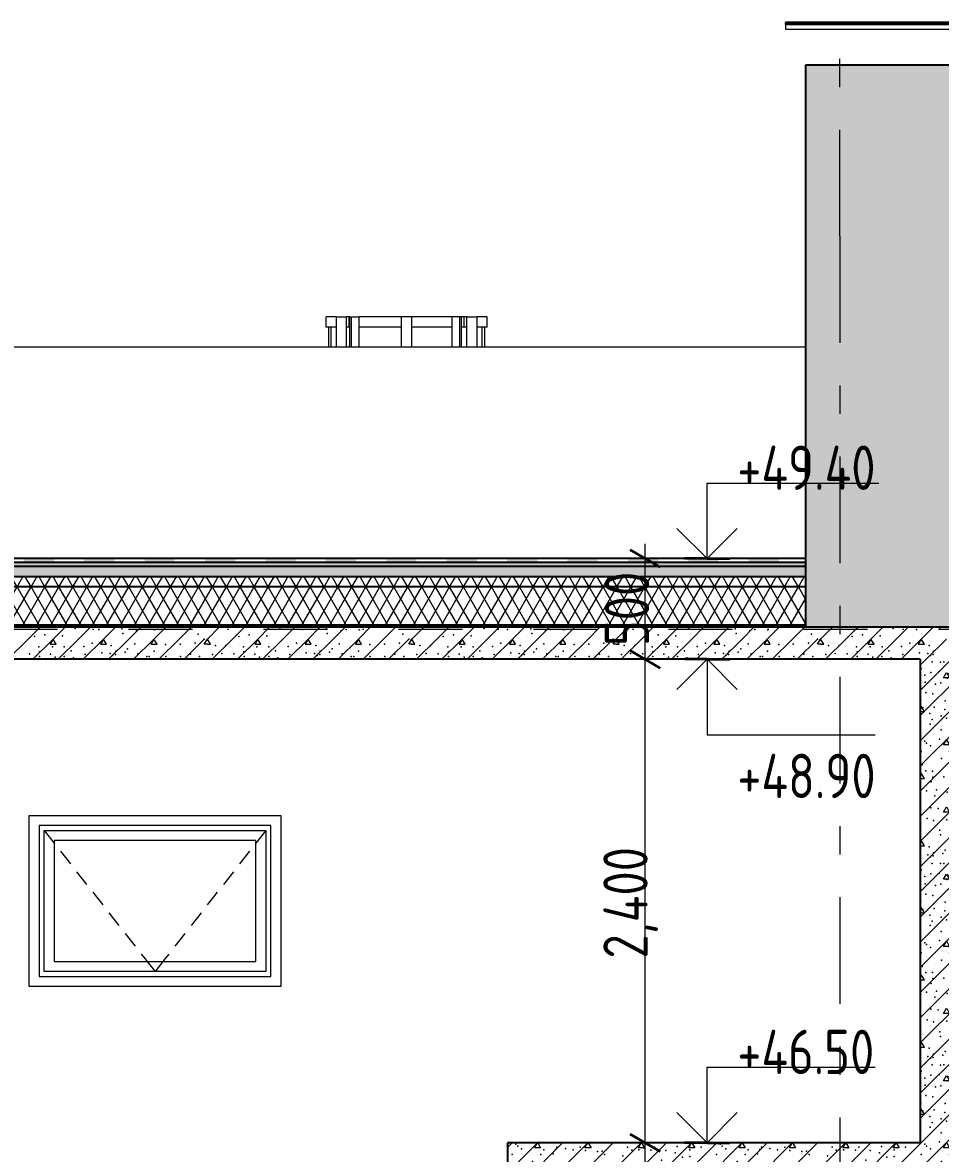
# Model space of a CAD drawing. Header units: millimetres. Extents: x 18162 to 7085488, y 72188 to 247925.
# Drawn here: x 3673772 to 3678329, y 141565 to 147179 of the extents above; entities that cross this region are included whole.
import ezdxf
from ezdxf.enums import TextEntityAlignment as Align

# ---------------------------------------------------------------- set-up
doc = ezdxf.new("R2010")
doc.units = ezdxf.units.MM
doc.header["$MEASUREMENT"] = 0
doc.linetypes.add('Dot & Dashed', pattern=[670.277762, 317.5, -176.388889, 0, -176.388874])
doc.linetypes.add('Double Dashed', pattern=[1093.611073, 529.166651, -211.666656, 141.111112, -211.666656])
for name, color, linetype in [('Archicad Windows', 7, 'Continuous'), ('Interior - Equipment', 7, 'Continuous'), ('Shell - Roof', 7, 'Continuous'), ('Structural - Bearing', 7, 'Continuous'), ('Structural - Grid', 7, 'Continuous')]:
    doc.layers.add(name, color=color, linetype=linetype)
doc.styles.add('GENERATED_STYLE_3', font='', dxfattribs={"width": 0.8})
doc.styles.get('GENERATED_STYLE_3').set_extended_font_data('ISOCPEUR MON')
doc.dimstyles.new('GENERATED_STYLE__5', dxfattribs={"dimtxt": 220.000005, "dimasz": 114, "dimexe": 0.18, "dimexo": 150, "dimgap": 0, "dimtad": 1, "dimdec": 0, "dimzin": 0, "dimdsep": 46, "dimtxsty": 'GENERATED_STYLE_3', "dimblk": 'ARROWHEAD_2', "dimblk1": 'ARROWHEAD_2', "dimblk2": 'ARROWHEAD_2', "dimcen": 0.09, "dimclrd": 13, "dimclre": 13, "dimclrt": 13, "dimadec": 0, "dimazin": 0, "dimtfac": 1, "dimtdec": 4, "dimtmove": 0, "dimatfit": 3, "dimfxl": 1, "dimtolj": 1, "dimtzin": 0, "dimarcsym": 0})
pattern_1 = [(0, (3761974.7, 95118), (0, 779.423), [48.75, -401.25]), (0, (3762199.7, 95507.7), (0, 779.423), [48.75, -401.25]), (60, (3761974.7, 95118), (-675, 389.7114), [48.75, -401.25]), (60, (3762424.7, 95118), (-675, 389.7114), [48.75, -401.25]), (120, (3762023.5, 95118), (675, 389.7114), [48.75, -401.25]), (120, (3762473.5, 95118), (675, 389.7114), [48.75, -401.25]), (0, (3761974.73, 95193), (0, 150), [0, -150, 0, -225]), (45, (3762049.73, 95193), (-106.06602, 106.06602), [0, -112.5, 0, -187.5])]
pattern_2 = [(60, (3761974.73, 95118.007), (-51.961524, 30), []), (120, (3761974.73, 95118.007), (51.961524, 30), [])]

# ---------------------------------------------------------------- blocks, each defined once
blk = doc.blocks.new('*X963', base_point=(3761974.7, 95118))
at = {"layer": 'Structural - Bearing', "linetype": 'Continuous', "lineweight": 9}
for points in [[(3673927.2, 144188), (3673777.2, 144188), (3673777.2, 144178), (3673927.2, 144178)], [(3674227.2, 144188), (3674077.2, 144188), (3674077.2, 144178), (3674227.2, 144178)], [(3674527.2, 144188), (3674377.2, 144188), (3674377.2, 144178), (3674527.2, 144178)], [(3674827.2, 144188), (3674677.2, 144188), (3674677.2, 144178), (3674827.2, 144178)], [(3675127.2, 144188), (3674977.2, 144188), (3674977.2, 144178), (3675127.2, 144178)], [(3675427.2, 144188), (3675277.2, 144188), (3675277.2, 144178), (3675427.2, 144178)], [(3675727.2, 144188), (3675577.2, 144188), (3675577.2, 144178), (3675727.2, 144178)], [(3676027.2, 144188), (3675877.2, 144188), (3675877.2, 144178), (3676027.2, 144178)], [(3676327.2, 144188), (3676177.2, 144188), (3676177.2, 144178), (3676327.2, 144178)], [(3676627.2, 144188), (3676477.2, 144188), (3676477.2, 144178), (3676627.2, 144178)], [(3676927.2, 144188), (3676777.2, 144188), (3676777.2, 144178), (3676927.2, 144178)], [(3677227.2, 144188), (3677077.2, 144188), (3677077.2, 144178), (3677227.2, 144178)], [(3677527.2, 144188), (3677377.2, 144188), (3677377.2, 144178), (3677527.2, 144178)]]:
    blk.add_hatch(color=7, dxfattribs=at).paths.add_polyline_path(points)
blk = doc.blocks.new('*X965', base_point=(3761974.7, 95118))
at = {"layer": 'Structural - Bearing', "linetype": 'Continuous', "lineweight": 9}
for points in [[(3673927.2, 144518), (3673777.2, 144518), (3673777.2, 144498), (3673927.2, 144498)], [(3674227.2, 144518), (3674077.2, 144518), (3674077.2, 144498), (3674227.2, 144498)], [(3674527.2, 144518), (3674377.2, 144518), (3674377.2, 144498), (3674527.2, 144498)], [(3674827.2, 144518), (3674677.2, 144518), (3674677.2, 144498), (3674827.2, 144498)], [(3675127.2, 144518), (3674977.2, 144518), (3674977.2, 144498), (3675127.2, 144498)], [(3675427.2, 144518), (3675277.2, 144518), (3675277.2, 144498), (3675427.2, 144498)], [(3675727.2, 144518), (3675577.2, 144518), (3675577.2, 144498), (3675727.2, 144498)], [(3676027.2, 144518), (3675877.2, 144518), (3675877.2, 144498), (3676027.2, 144498)], [(3676327.2, 144518), (3676177.2, 144518), (3676177.2, 144498), (3676327.2, 144498)], [(3676627.2, 144518), (3676477.2, 144518), (3676477.2, 144498), (3676627.2, 144498)], [(3676927.2, 144518), (3676777.2, 144518), (3676777.2, 144498), (3676927.2, 144498)], [(3677227.2, 144518), (3677077.2, 144518), (3677077.2, 144498), (3677227.2, 144498)], [(3677527.2, 144518), (3677377.2, 144518), (3677377.2, 144498), (3677527.2, 144498)]]:
    blk.add_hatch(color=7, dxfattribs=at).paths.add_polyline_path(points)
blk = doc.blocks.new('*X967', base_point=(3761974.7, 95118))
at = {"layer": 'Structural - Bearing', "color": 7, "linetype": 'Continuous', "lineweight": 9}
for p, q in [((3673798.9, 144118.8), (3673858.1, 144178)), ((3673923.9, 144118.8), (3673983.1, 144178)), ((3674048.9, 144118.8), (3674108.1, 144178)), ((3674173.9, 144118.8), (3674233.1, 144178)), ((3674298.9, 144118.8), (3674358.1, 144178)), ((3674423.9, 144118.8), (3674483.1, 144178)), ((3674548.9, 144118.8), (3674608.1, 144178)), ((3674689, 144118.8), (3674748.2, 144178)), ((3674814, 144118.8), (3674873.2, 144178)), ((3674939, 144118.8), (3674998.2, 144178)), ((3675064, 144118.8), (3675123.2, 144178)), ((3675189, 144118.8), (3675248.2, 144178)), ((3675314, 144118.8), (3675373.2, 144178)), ((3675439, 144118.8), (3675498.2, 144178)), ((3675564, 144118.8), (3675623.2, 144178)), ((3675704.2, 144118.8), (3675763.3, 144178)), ((3675829.2, 144118.8), (3675888.3, 144178)), ((3675954.2, 144118.8), (3676013.3, 144178)), ((3676079.2, 144118.8), (3676138.3, 144178)), ((3676204.2, 144118.8), (3676263.3, 144178)), ((3676329.2, 144118.8), (3676388.3, 144178)), ((3676454.2, 144118.8), (3676513.3, 144178)), ((3676579.2, 144118.8), (3676638.3, 144178)), ((3676719.3, 144118.8), (3676778.5, 144178)), ((3676844.3, 144118.8), (3676903.5, 144178)), ((3676969.3, 144118.8), (3677028.5, 144178)), ((3677094.3, 144118.8), (3677153.5, 144178)), ((3677219.3, 144118.8), (3677278.5, 144178)), ((3677344.3, 144118.8), (3677403.5, 144178)), ((3677469.3, 144118.8), (3677528.5, 144178)), ((3677594.3, 144118.8), (3677653.5, 144178)), ((3677734.4, 144118.8), (3677793.6, 144178)), ((3677859.4, 144118.8), (3677918.6, 144178)), ((3677984.4, 144118.8), (3678043.6, 144178)), ((3678109.4, 144118.8), (3678168.6, 144178)), ((3678234.4, 144118.8), (3678293.6, 144178)), ((3673698.1, 144018), (3673798.9, 144118.8)), ((3673823.1, 144018), (3673923.9, 144118.8)), ((3673923.9, 144118.8), (3673909, 144092.8)), ((3673939, 144092.8), (3673923.9, 144118.8)), ((3673948.1, 144018), (3674048.9, 144118.8)), ((3674073.1, 144018), (3674173.9, 144118.8)), ((3674173.9, 144118.8), (3674159, 144092.8)), ((3674189, 144092.8), (3674173.9, 144118.8)), ((3674198.1, 144018), (3674298.9, 144118.8)), ((3674323.1, 144018), (3674423.9, 144118.8)), ((3674423.9, 144118.8), (3674409, 144092.8)), ((3674439, 144092.8), (3674423.9, 144118.8)), ((3674448.1, 144018), (3674548.9, 144118.8)), ((3674573.1, 144018), (3674673.9, 144118.8)), ((3674673.9, 144092.8), (3674689, 144118.8)), ((3674704.2, 144092.8), (3674689, 144118.8)), ((3674713.2, 144018), (3674814, 144118.8)), ((3674838.2, 144018), (3674939, 144118.8)), ((3674939, 144118.8), (3674924.1, 144092.8)), ((3674954.2, 144092.8), (3674939, 144118.8)), ((3674963.2, 144018), (3675064, 144118.8)), ((3675088.2, 144018), (3675189, 144118.8)), ((3675189, 144118.8), (3675174.1, 144092.8)), ((3675204.2, 144092.8), (3675189, 144118.8)), ((3675213.2, 144018), (3675314, 144118.8)), ((3675338.2, 144018), (3675439, 144118.8)), ((3675439, 144118.8), (3675424.1, 144092.8)), ((3675454.2, 144092.8), (3675439, 144118.8)), ((3675463.2, 144018), (3675564, 144118.8)), ((3675588.2, 144018), (3675689, 144118.8)), ((3675689, 144092.8), (3675704.2, 144118.8)), ((3675719.3, 144092.8), (3675704.2, 144118.8)), ((3675728.4, 144018), (3675829.2, 144118.8)), ((3675853.4, 144018), (3675954.2, 144118.8)), ((3675954.2, 144118.8), (3675939.2, 144092.8)), ((3675969.3, 144092.8), (3675954.2, 144118.8)), ((3675978.4, 144018), (3676079.2, 144118.8)), ((3676103.4, 144018), (3676204.2, 144118.8)), ((3676204.2, 144118.8), (3676189.2, 144092.8)), ((3676219.3, 144092.8), (3676204.2, 144118.8)), ((3676228.4, 144018), (3676329.2, 144118.8)), ((3676353.4, 144018), (3676454.2, 144118.8)), ((3676454.2, 144118.8), (3676439.2, 144092.8)), ((3676469.3, 144092.8), (3676454.2, 144118.8)), ((3676478.4, 144018), (3676579.2, 144118.8)), ((3676603.4, 144018), (3676704.2, 144118.8)), ((3676704.2, 144092.8), (3676719.3, 144118.8)), ((3676734.4, 144092.8), (3676719.3, 144118.8)), ((3676743.5, 144018), (3676844.3, 144118.8)), ((3676868.5, 144018), (3676969.3, 144118.8)), ((3676969.3, 144118.8), (3676954.4, 144092.8)), ((3676984.4, 144092.8), (3676969.3, 144118.8)), ((3676993.5, 144018), (3677094.3, 144118.8)), ((3677118.5, 144018), (3677219.3, 144118.8)), ((3677219.3, 144118.8), (3677204.4, 144092.8)), ((3677234.4, 144092.8), (3677219.3, 144118.8)), ((3677243.5, 144018), (3677344.3, 144118.8)), ((3677368.5, 144018), (3677469.3, 144118.8)), ((3677469.3, 144118.8), (3677454.4, 144092.8)), ((3677484.4, 144092.8), (3677469.3, 144118.8)), ((3677493.5, 144018), (3677594.3, 144118.8)), ((3677618.5, 144018), (3677719.3, 144118.8)), ((3677719.3, 144092.8), (3677734.4, 144118.8)), ((3677749.5, 144092.8), (3677734.4, 144118.8)), ((3677758.6, 144018), (3677859.4, 144118.8)), ((3677883.6, 144018), (3677984.4, 144118.8)), ((3677984.4, 144118.8), (3677969.5, 144092.8)), ((3677999.5, 144092.8), (3677984.4, 144118.8)), ((3678008.6, 144018), (3678109.4, 144118.8)), ((3678133.6, 144018), (3678234.4, 144118.8)), ((3678234.4, 144118.8), (3678219.5, 144092.8)), ((3678249.5, 144092.8), (3678234.4, 144118.8)), ((3678258.6, 144018), (3678359.4, 144118.8)), ((3673909, 144092.8), (3673939, 144092.8)), ((3674159, 144092.8), (3674189, 144092.8)), ((3674409, 144092.8), (3674439, 144092.8)), ((3674689, 144092.8), (3674673.9, 144092.8)), ((3674689, 144092.8), (3674704.2, 144092.8)), ((3674924.1, 144092.8), (3674954.2, 144092.8)), ((3675174.1, 144092.8), (3675204.2, 144092.8)), ((3675424.1, 144092.8), (3675454.2, 144092.8)), ((3675704.2, 144092.8), (3675689, 144092.8)), ((3675704.2, 144092.8), (3675719.3, 144092.8)), ((3675939.2, 144092.8), (3675969.3, 144092.8)), ((3676189.2, 144092.8), (3676219.3, 144092.8)), ((3676439.2, 144092.8), (3676469.3, 144092.8)), ((3676719.3, 144092.8), (3676704.2, 144092.8)), ((3676719.3, 144092.8), (3676734.4, 144092.8)), ((3676954.4, 144092.8), (3676984.4, 144092.8)), ((3677204.4, 144092.8), (3677234.4, 144092.8)), ((3677454.4, 144092.8), (3677484.4, 144092.8)), ((3677734.4, 144092.8), (3677719.3, 144092.8)), ((3677734.4, 144092.8), (3677749.5, 144092.8)), ((3677969.5, 144092.8), (3677999.5, 144092.8)), ((3678219.5, 144092.8), (3678249.5, 144092.8))]:
    blk.add_line(p, q, dxfattribs=at)
for p in [(3674033.3, 144170.7), (3674149.9, 144166), (3674265.1, 144169.2), (3674363, 144166.8), (3674427.3, 144164.5), (3675048.4, 144170.7), (3675165, 144166), (3675280.2, 144169.2), (3675378.1, 144166.8), (3675442.4, 144164.5), (3676063.5, 144170.7), (3676180.1, 144166), (3676295.3, 144169.2), (3676393.3, 144166.8), (3676457.6, 144164.5), (3677078.6, 144170.7), (3677195.2, 144166), (3677310.4, 144169.2), (3677408.4, 144166.8), (3677472.7, 144164.5), (3678093.8, 144170.7), (3678210.4, 144166), (3678325.6, 144169.2), (3673830.3, 144131.3), (3673881.8, 144139), (3673969.4, 144133.8), (3674269.7, 144146), (3674337.6, 144158.9), (3674643.8, 144142.3), (3674673.9, 144118.8), (3674673.9, 144118.8), (3674673.9, 144118.8), (3674689, 144118.8), (3674689, 144118.8), (3674689, 144118.8), (3674845.4, 144131.3), (3674896.9, 144139), (3674984.5, 144133.8), (3675284.8, 144146), (3675352.7, 144158.9), (3675658.9, 144142.3), (3675689, 144118.8), (3675689, 144118.8), (3675689, 144118.8), (3675704.2, 144118.8), (3675704.2, 144118.8), (3675704.2, 144118.8), (3675860.5, 144131.3), (3675912.1, 144139), (3675999.6, 144133.8), (3676299.9, 144146), (3676367.8, 144158.9), (3676674, 144142.3), (3676704.2, 144118.8), (3676704.2, 144118.8), (3676704.2, 144118.8), (3676719.3, 144118.8), (3676719.3, 144118.8), (3676719.3, 144118.8), (3676875.7, 144131.3), (3676927.2, 144139), (3677014.7, 144133.8), (3677315.1, 144146), (3677382.9, 144158.9), (3677689.1, 144142.3), (3677719.3, 144118.8), (3677719.3, 144118.8), (3677719.3, 144118.8), (3677734.4, 144118.8), (3677734.4, 144118.8), (3677734.4, 144118.8), (3677890.8, 144131.3), (3677942.3, 144139), (3678029.9, 144133.8), (3673852.6, 144080.7), (3673855.5, 144054.6), (3673919.6, 144080.7), (3673978.8, 144080.7), (3674012.3, 144060.1), (3674075.4, 144082), (3674116.7, 144098.7), (3674164.9, 144050.3), (3674212, 144087.1), (3674234.1, 144057.7), (3674280.1, 144053.6), (3674293, 144070.4), (3674329.1, 144094.8), (3674425.1, 144058.1), (3674481.1, 144092.2), (3674553.3, 144093.4), (3674628.2, 144097.9), (3674728.7, 144087.1), (3674781.3, 144086), (3674867.7, 144080.7), (3674870.7, 144054.6), (3674934.7, 144080.7), (3674993.9, 144080.7), (3675027.4, 144060.1), (3675090.5, 144082), (3675131.8, 144098.7), (3675180, 144050.3), (3675227.1, 144087.1), (3675249.3, 144057.7), (3675295.3, 144053.6), (3675308.1, 144070.4), (3675344.3, 144094.8), (3675440.2, 144058.1), (3675496.2, 144092.2), (3675568.4, 144093.4), (3675643.3, 144097.9), (3675743.8, 144087.1), (3675796.4, 144086), (3675882.9, 144080.7), (3675885.8, 144054.6), (3675949.8, 144080.7), (3676009.1, 144080.7), (3676042.5, 144060.1), (3676105.6, 144082), (3676146.9, 144098.7), (3676195.2, 144050.3), (3676242.2, 144087.1), (3676264.4, 144057.7), (3676310.4, 144053.6), (3676323.3, 144070.4), (3676359.4, 144094.8), (3676455.4, 144058.1), (3676511.3, 144092.2), (3676583.5, 144093.4), (3676658.5, 144097.9), (3676758.9, 144087.1), (3676811.5, 144086), (3676898, 144080.7), (3676900.9, 144054.6), (3676965, 144080.7), (3677024.2, 144080.7), (3677057.7, 144060.1), (3677120.8, 144082), (3677162, 144098.7), (3677210.3, 144050.3), (3677257.3, 144087.1), (3677279.5, 144057.7), (3677325.5, 144053.6), (3677338.4, 144070.4), (3677374.5, 144094.8), (3677470.5, 144058.1), (3677526.5, 144092.2), (3677598.7, 144093.4), (3677673.6, 144097.9), (3677774, 144087.1), (3677826.6, 144086), (3677913.1, 144080.7), (3677916.1, 144054.6), (3677980.1, 144080.7), (3678039.3, 144080.7), (3678072.8, 144060.1), (3678135.9, 144082), (3678177.2, 144098.7), (3678225.4, 144050.3), (3678272.5, 144087.1), (3678294.7, 144057.7), (3673805.3, 144044.9), (3673856, 144032), (3673909.7, 144043.7), (3673933.5, 144028.8), (3673978.4, 144032), (3674023.9, 144025.3), (3674082.7, 144041.7), (3674141.2, 144020.5), (3674206.3, 144046.9), (3674218.7, 144037.6), (3674232.1, 144041.7), (3674344.1, 144045.5), (3674388.5, 144032), (3674400.5, 144032.2), (3674483.2, 144032), (3674555.3, 144032), (3674591.1, 144022.2), (3674605.5, 144044.3), (3674650.3, 144032), (3674714.7, 144041.6), (3674760.4, 144046.8), (3674820.4, 144044.9), (3674871.2, 144032), (3674924.8, 144043.7), (3674948.6, 144028.8), (3674993.5, 144032), (3675039, 144025.3), (3675097.8, 144041.7), (3675156.3, 144020.5), (3675221.5, 144046.9), (3675233.8, 144037.6), (3675247.2, 144041.7), (3675359.2, 144045.5), (3675403.6, 144032), (3675415.6, 144032.2), (3675498.3, 144032), (3675570.4, 144032), (3675606.2, 144022.2), (3675620.6, 144044.3), (3675665.4, 144032), (3675729.8, 144041.6), (3675775.5, 144046.8), (3675835.5, 144044.9), (3675886.3, 144032), (3675939.9, 144043.7), (3675963.7, 144028.8), (3676008.6, 144032), (3676054.1, 144025.3), (3676112.9, 144041.7), (3676171.5, 144020.5), (3676236.6, 144046.9), (3676248.9, 144037.6), (3676262.3, 144041.7), (3676374.4, 144045.5), (3676418.7, 144032), (3676430.7, 144032.2), (3676513.4, 144032), (3676585.6, 144032), (3676621.4, 144022.2), (3676635.8, 144044.3), (3676680.6, 144032), (3676744.9, 144041.6), (3676790.7, 144046.8), (3676850.7, 144044.9), (3676901.4, 144032), (3676955.1, 144043.7), (3676978.8, 144028.8), (3677023.8, 144032), (3677069.3, 144025.3), (3677128.1, 144041.7), (3677186.6, 144020.5), (3677251.7, 144046.9), (3677264.1, 144037.6), (3677277.4, 144041.7), (3677389.5, 144045.5), (3677433.8, 144032), (3677445.9, 144032.2), (3677528.6, 144032), (3677600.7, 144032), (3677636.5, 144022.2), (3677650.9, 144044.3), (3677695.7, 144032), (3677760, 144041.6), (3677805.8, 144046.8), (3677865.8, 144044.9), (3677916.5, 144032), (3677970.2, 144043.7), (3677994, 144028.8), (3678038.9, 144032), (3678084.4, 144025.3), (3678143.2, 144041.7), (3678201.7, 144020.5), (3678266.8, 144046.9), (3678279.2, 144037.6), (3678292.6, 144041.7)]:
    blk.add_point(p, dxfattribs=at)
blk = doc.blocks.new('*X1016', base_point=(3761974.7, 95118))
at = {"layer": 'Structural - Bearing', "color": 7, "linetype": 'Continuous', "lineweight": 9}
for p, q in [((3678229.1, 143863.4), (3678383.6, 144018)), ((3678229.1, 143988.4), (3678258.6, 144018)), ((3678229.1, 143738.4), (3678429.1, 143938.4)), ((3678344.3, 143926.1), (3678359.4, 143952.1)), ((3678359.4, 143952.1), (3678374.3, 143926.1)), ((3678374.3, 143926.1), (3678344.3, 143926.1)), ((3678229.1, 143613.4), (3678429.1, 143813.4)), ((3678234.4, 143785.5), (3678229.1, 143776.1)), ((3678249.5, 143759.5), (3678234.4, 143785.5)), ((3678229.1, 143759.4), (3678249.5, 143759.5)), ((3678229.1, 143488.4), (3678429.1, 143688.4)), ((3678344.3, 143592.8), (3678359.4, 143618.8)), ((3678359.4, 143618.8), (3678374.3, 143592.8)), ((3678229.1, 143363.4), (3678429.1, 143563.4)), ((3678374.3, 143592.8), (3678344.3, 143592.8)), ((3678234.4, 143452.1), (3678229.1, 143442.8)), ((3678229.1, 143238.4), (3678429.1, 143438.4)), ((3678249.5, 143426.1), (3678234.4, 143452.1)), ((3678229.1, 143426.1), (3678249.5, 143426.1)), ((3678234.4, 143118.8), (3678429.1, 143313.4)), ((3678344.3, 143259.5), (3678359.4, 143285.5)), ((3678359.4, 143285.5), (3678374.3, 143259.4)), ((3678374.3, 143259.4), (3678344.3, 143259.5)), ((3678359.4, 143118.8), (3678429.1, 143188.4)), ((3678229.1, 142988.4), (3678359.4, 143118.8)), ((3678229.1, 143113.4), (3678234.4, 143118.8)), ((3678234.4, 143118.8), (3678229.1, 143109.5)), ((3678249.5, 143092.8), (3678234.4, 143118.8)), ((3678229.1, 143092.8), (3678249.5, 143092.8)), ((3678229.1, 142863.4), (3678429.1, 143063.4)), ((3678229.1, 142738.4), (3678429.1, 142938.4)), ((3678344.3, 142926.1), (3678359.4, 142952.1)), ((3678374.3, 142926.1), (3678344.3, 142926.1)), ((3678359.4, 142952.1), (3678374.3, 142926.1)), ((3678229.1, 142613.4), (3678429.1, 142813.4)), ((3678234.4, 142785.5), (3678229.1, 142776.1)), ((3678229.1, 142759.4), (3678249.5, 142759.5)), ((3678249.5, 142759.5), (3678234.4, 142785.5)), ((3678229.1, 142488.4), (3678429.1, 142688.4)), ((3678344.3, 142592.8), (3678359.4, 142618.8)), ((3678374.3, 142592.8), (3678344.3, 142592.8)), ((3678359.4, 142618.8), (3678374.3, 142592.8)), ((3678229.1, 142363.4), (3678429.1, 142563.4)), ((3678234.4, 142452.1), (3678229.1, 142442.8)), ((3678229.1, 142238.4), (3678429.1, 142438.4)), ((3678229.1, 142426.1), (3678249.5, 142426.1)), ((3678249.5, 142426.1), (3678234.4, 142452.1)), ((3678234.4, 142118.8), (3678429.1, 142313.4)), ((3678344.3, 142259.5), (3678359.4, 142285.5)), ((3678374.3, 142259.4), (3678344.3, 142259.5)), ((3678359.4, 142285.5), (3678374.3, 142259.4)), ((3678359.4, 142118.8), (3678429.1, 142188.4)), ((3678229.1, 141988.4), (3678359.4, 142118.8)), ((3678229.1, 142113.4), (3678234.4, 142118.8)), ((3678234.4, 142118.8), (3678229.1, 142109.4)), ((3678229.1, 142092.7), (3678249.5, 142092.8)), ((3678249.5, 142092.8), (3678234.4, 142118.8)), ((3678229.1, 141863.4), (3678429.1, 142063.4)), ((3678229.1, 141738.4), (3678429.1, 141938.4)), ((3678344.3, 141926.1), (3678359.4, 141952.1)), ((3678374.3, 141926.1), (3678344.3, 141926.1)), ((3678359.4, 141952.1), (3678374.3, 141926.1)), ((3678229.1, 141613.4), (3678429.1, 141813.4)), ((3678234.4, 141785.4), (3678229.1, 141776.1)), ((3678229.1, 141759.4), (3678249.5, 141759.4)), ((3678249.5, 141759.4), (3678234.4, 141785.4)), ((3678229.1, 141488.4), (3678429.1, 141688.4)), ((3678344.3, 141592.8), (3678359.4, 141618.8)), ((3678374.3, 141592.7), (3678344.3, 141592.8)), ((3678359.4, 141618.8), (3678374.3, 141592.7)), ((3678229.1, 141363.4), (3678429.1, 141563.4)), ((3678234.4, 141452.1), (3678229.1, 141442.8)), ((3678229.1, 141238.4), (3678429.1, 141438.4)), ((3678229.1, 141426.1), (3678249.5, 141426.1)), ((3678249.5, 141426.1), (3678234.4, 141452.1)), ((3678234.4, 141118.8), (3678429.1, 141313.4)), ((3678344.3, 141259.4), (3678359.4, 141285.4)), ((3678374.3, 141259.4), (3678344.3, 141259.4)), ((3678359.4, 141285.4), (3678374.3, 141259.4)), ((3678359.4, 141118.8), (3678429.1, 141188.4)), ((3678234.4, 141118.8), (3678229.1, 141109.4)), ((3678229.1, 140988.4), (3678359.4, 141118.7)), ((3678229.1, 141113.4), (3678234.4, 141118.7)), ((3678229.1, 141092.7), (3678249.5, 141092.8)), ((3678249.5, 141092.8), (3678234.4, 141118.8)), ((3678229.1, 140863.4), (3678429.1, 141063.4)), ((3678229.1, 140738.4), (3678429.1, 140938.4)), ((3678344.3, 140926.1), (3678359.4, 140952.1)), ((3678374.3, 140926.1), (3678344.3, 140926.1)), ((3678359.4, 140952.1), (3678374.3, 140926.1)), ((3678229.1, 140613.4), (3678429.1, 140813.4)), ((3678234.4, 140785.4), (3678229.1, 140776.1)), ((3678229.1, 140759.4), (3678249.5, 140759.4)), ((3678249.5, 140759.4), (3678234.4, 140785.4)), ((3678229.1, 140488.4), (3678429.1, 140688.4)), ((3678344.3, 140592.8), (3678359.4, 140618.8)), ((3678374.3, 140592.7), (3678344.3, 140592.8)), ((3678359.4, 140618.8), (3678374.3, 140592.7)), ((3678229.1, 140363.4), (3678429.1, 140563.4)), ((3678234.4, 140452.1), (3678229.1, 140442.8)), ((3678229.1, 140238.4), (3678429.1, 140438.4)), ((3678229.1, 140426.1), (3678249.5, 140426.1)), ((3678249.5, 140426.1), (3678234.4, 140452.1)), ((3678234.4, 140118.7), (3678429.1, 140313.4)), ((3678344.3, 140259.4), (3678359.4, 140285.4)), ((3678374.3, 140259.4), (3678344.3, 140259.4)), ((3678359.4, 140285.4), (3678374.3, 140259.4)), ((3678359.4, 140118.7), (3678429.1, 140188.4)), ((3678229.1, 140113.4), (3678234.4, 140118.7)), ((3678234.4, 140118.7), (3678229.1, 140109.4)), ((3678229.1, 140092.7), (3678249.5, 140092.7)), ((3678249.5, 140092.7), (3678234.4, 140118.7)), ((3678258.7, 140018), (3678359.4, 140118.7)), ((3678383.7, 140018), (3678429.1, 140063.4))]:
    blk.add_line(p, q, dxfattribs=at)
for p in [(3678231.1, 144012.8), (3678287.9, 144004.7), (3678330.2, 144003.6), (3678345.6, 144005.2), (3678387.4, 144012.9), (3678425.6, 144004.7), (3678232.8, 143972.7), (3678251.8, 143939), (3678281.4, 143953.2), (3678322.6, 143957), (3678367.7, 143945.4), (3678388.1, 143974.4), (3678412.8, 143947.3), (3678253.5, 143903.9), (3678304.2, 143895), (3678331.8, 143901.1), (3678362.5, 143924.8), (3678256.9, 143852.7), (3678292, 143846.2), (3678392, 143856.8), (3678402, 143873), (3678426, 143844.4), (3678231.3, 143817.3), (3678241.5, 143776.8), (3678298.2, 143780.6), (3678350.3, 143768.7), (3678352.5, 143812.4), (3678382.6, 143818.8), (3678383.1, 143792.2), (3678276.3, 143748.4), (3678287.4, 143718.5), (3678333.6, 143737.2), (3678360, 143725.2), (3678416.6, 143738.1), (3678277.7, 143696.1), (3678332.1, 143667.5), (3678402.8, 143706.9), (3678411, 143704.3), (3678419.8, 143700.7), (3678251, 143611.1), (3678260.8, 143601.6), (3678325.2, 143622.2), (3678399.5, 143640.7), (3678415.2, 143617.3), (3678232.8, 143560.1), (3678279.5, 143588.1), (3678375, 143560.2), (3678390.5, 143583.3), (3678239, 143493.7), (3678334.3, 143524.8), (3678391.7, 143493.6), (3678257.5, 143463.8), (3678290, 143462.7), (3678292, 143432.9), (3678345.6, 143434.9), (3678398.2, 143456.6), (3678283.6, 143409.4), (3678260.7, 143365.4), (3678300.8, 143340.7), (3678309.1, 143369.9), (3678362.6, 143359.2), (3678395.7, 143321.6), (3678413.8, 143344.3), (3678421.4, 143353.9), (3678282.3, 143280.4), (3678317.8, 143277.3), (3678263.7, 143227.9), (3678295.2, 143218.1), (3678295.2, 143218.1), (3678361.1, 143221.7), (3678325.6, 143169.1), (3678398.1, 143158.8), (3678423.5, 143166.8), (3678330.2, 143146), (3678389.6, 143094.8), (3678266.8, 143046.9), (3678272.5, 143087), (3678292.6, 143041.7), (3678294.7, 143057.7), (3678340.6, 143053.6), (3678353.5, 143070.3), (3678404.6, 143045.5), (3678231.1, 143012.8), (3678279.2, 143037.6), (3678287.9, 143004.7), (3678330.2, 143003.6), (3678345.6, 143005.1), (3678387.4, 143012.9), (3678425.6, 143004.7), (3678232.8, 142972.7), (3678251.8, 142939), (3678281.4, 142953.2), (3678322.6, 142957), (3678367.7, 142945.4), (3678388.1, 142974.3), (3678412.8, 142947.3), (3678253.5, 142903.8), (3678304.2, 142895), (3678331.8, 142901.1), (3678362.5, 142924.8), (3678402, 142873), (3678231.3, 142817.3), (3678256.9, 142852.7), (3678292, 142846.2), (3678382.6, 142818.8), (3678392, 142856.8), (3678426, 142844.4), (3678241.5, 142776.7), (3678298.2, 142780.6), (3678350.3, 142768.7), (3678352.5, 142812.4), (3678383.1, 142792.2), (3678276.3, 142748.4), (3678287.4, 142718.4), (3678333.6, 142737.2), (3678360, 142725.2), (3678402.8, 142706.9), (3678411, 142704.3), (3678416.6, 142738.1), (3678277.7, 142696.1), (3678332.1, 142667.5), (3678419.8, 142700.7), (3678251, 142611.1), (3678260.8, 142601.6), (3678325.2, 142622.2), (3678399.5, 142640.6), (3678415.2, 142617.3), (3678232.8, 142560.1), (3678279.5, 142588.1), (3678375, 142560.2), (3678390.5, 142583.3), (3678239, 142493.6), (3678334.3, 142524.8), (3678391.7, 142493.6), (3678257.5, 142463.8), (3678290, 142462.7), (3678292, 142432.9), (3678345.6, 142434.9), (3678398.2, 142456.5), (3678260.7, 142365.4), (3678283.6, 142409.4), (3678309.1, 142369.8), (3678300.8, 142340.7), (3678362.6, 142359.2), (3678395.7, 142321.6), (3678413.8, 142344.2), (3678421.4, 142353.9), (3678282.3, 142280.4), (3678317.8, 142277.3), (3678263.7, 142227.8), (3678295.2, 142218.1), (3678295.2, 142218.1), (3678361.1, 142221.7), (3678325.6, 142169.1), (3678330.2, 142145.9), (3678398.1, 142158.8), (3678423.5, 142166.8), (3678272.5, 142087), (3678389.6, 142094.8), (3678266.8, 142046.8), (3678279.2, 142037.6), (3678292.6, 142041.7), (3678294.7, 142057.7), (3678340.6, 142053.6), (3678353.5, 142070.3), (3678404.6, 142045.5), (3678231.1, 142012.8), (3678232.8, 141972.7), (3678287.9, 142004.7), (3678330.2, 142003.6), (3678345.6, 142005.1), (3678387.4, 142012.8), (3678388.1, 141974.3), (3678425.6, 142004.7), (3678251.8, 141939), (3678281.4, 141953.1), (3678322.6, 141957), (3678362.5, 141924.8), (3678367.7, 141945.4), (3678412.8, 141947.3), (3678253.5, 141903.8), (3678304.2, 141895), (3678331.8, 141901), (3678402, 141873), (3678231.3, 141817.2), (3678256.9, 141852.7), (3678292, 141846.1), (3678352.5, 141812.3), (3678382.6, 141818.8), (3678392, 141856.8), (3678426, 141844.4), (3678241.5, 141776.7), (3678276.3, 141748.4), (3678298.2, 141780.6), (3678350.3, 141768.7), (3678383.1, 141792.2), (3678277.7, 141696.1), (3678287.4, 141718.4), (3678333.6, 141737.2), (3678360, 141725.2), (3678402.8, 141706.9), (3678411, 141704.3), (3678416.6, 141738.1), (3678419.8, 141700.7), (3678332.1, 141667.5), (3678399.5, 141640.6), (3678251, 141611), (3678260.8, 141601.6), (3678279.5, 141588.1), (3678325.2, 141622.2), (3678390.5, 141583.2), (3678415.2, 141617.2), (3678232.8, 141560.1), (3678334.3, 141524.7), (3678375, 141560.2), (3678239, 141493.6), (3678391.7, 141493.6), (3678257.5, 141463.8), (3678290, 141462.7), (3678292, 141432.9), (3678345.6, 141434.9), (3678398.2, 141456.5), (3678260.7, 141365.4), (3678283.6, 141409.4), (3678309.1, 141369.8), (3678362.6, 141359.2), (3678300.8, 141340.6), (3678395.7, 141321.6), (3678413.8, 141344.2), (3678421.4, 141353.9), (3678282.3, 141280.4), (3678317.8, 141277.3), (3678263.7, 141227.8), (3678295.2, 141218.1), (3678295.2, 141218.1), (3678361.1, 141221.6), (3678325.6, 141169.1), (3678330.2, 141145.9), (3678398.1, 141158.8), (3678423.5, 141166.8), (3678272.5, 141087), (3678389.6, 141094.7), (3678266.8, 141046.8), (3678279.2, 141037.6), (3678292.6, 141041.6), (3678294.7, 141057.6), (3678340.6, 141053.6), (3678353.5, 141070.3), (3678404.6, 141045.5), (3678231.1, 141012.8), (3678232.8, 140972.7), (3678287.9, 141004.6), (3678330.2, 141003.6), (3678345.6, 141005.1), (3678387.4, 141012.8), (3678388.1, 140974.3), (3678425.6, 141004.6), (3678251.8, 140939), (3678281.4, 140953.1), (3678322.6, 140957), (3678362.5, 140924.8), (3678367.7, 140945.4), (3678412.8, 140947.3), (3678253.5, 140903.8), (3678256.9, 140852.7), (3678304.2, 140895), (3678331.8, 140901), (3678392, 140856.8), (3678402, 140872.9), (3678231.3, 140817.2), (3678292, 140846.1), (3678352.5, 140812.3), (3678382.6, 140818.8), (3678426, 140844.4), (3678241.5, 140776.7), (3678276.3, 140748.4), (3678298.2, 140780.6), (3678333.6, 140737.2), (3678350.3, 140768.7), (3678383.1, 140792.2), (3678416.6, 140738.1), (3678277.7, 140696), (3678287.4, 140718.4), (3678360, 140725.2), (3678402.8, 140706.9), (3678411, 140704.2), (3678419.8, 140700.7), (3678332.1, 140667.5), (3678399.5, 140640.6), (3678251, 140611), (3678260.8, 140601.6), (3678279.5, 140588), (3678325.2, 140622.2), (3678390.5, 140583.2), (3678415.2, 140617.2), (3678232.8, 140560.1), (3678334.3, 140524.7), (3678375, 140560.1), (3678239, 140493.6), (3678257.5, 140463.7), (3678290, 140462.7), (3678391.7, 140493.5), (3678398.2, 140456.5), (3678283.6, 140409.3), (3678292, 140432.9), (3678345.6, 140434.9), (3678260.7, 140365.3), (3678309.1, 140369.8), (3678362.6, 140359.2), (3678413.8, 140344.2), (3678421.4, 140353.9), (3678300.8, 140340.6), (3678395.7, 140321.6), (3678282.3, 140280.4), (3678317.8, 140277.3), (3678263.7, 140227.8), (3678295.2, 140218.1), (3678295.2, 140218.1), (3678361.1, 140221.6), (3678325.6, 140169.1), (3678330.2, 140145.9), (3678398.1, 140158.8), (3678423.5, 140166.8), (3678272.5, 140087), (3678353.5, 140070.3), (3678389.6, 140094.7), (3678266.8, 140046.8), (3678279.2, 140037.5), (3678292.6, 140041.6), (3678294.7, 140057.6), (3678340.6, 140053.6), (3678404.6, 140045.5)]:
    blk.add_point(p, dxfattribs=at)
blk = doc.blocks.new('*X1040', base_point=(3761974.7, 95118))
at = {"layer": 'Structural - Bearing', "color": 7, "linetype": 'Continuous', "lineweight": 9}
for p, q in [((3676179.1, 141593.7), (3676203.4, 141618)), ((3676179.1, 141468.7), (3676328.4, 141618)), ((3676253.4, 141418), (3676453.4, 141618)), ((3676314, 141592.8), (3676328.7, 141618)), ((3676344.1, 141592.7), (3676314, 141592.8)), ((3676329.6, 141618), (3676344.1, 141592.7)), ((3676378.4, 141418), (3676578.4, 141618)), ((3676503.4, 141418), (3676703.4, 141618)), ((3676564, 141592.8), (3676578.7, 141618)), ((3676594.1, 141592.7), (3676564, 141592.8)), ((3676579.6, 141618), (3676594.1, 141592.7)), ((3676719.3, 141493.8), (3676843.5, 141618)), ((3676768.5, 141418), (3676968.5, 141618)), ((3676829.2, 141592.8), (3676843.8, 141618)), ((3676859.2, 141592.7), (3676829.2, 141592.8)), ((3676844.7, 141618), (3676859.2, 141592.7)), ((3676893.5, 141418), (3677093.5, 141618)), ((3677018.5, 141418), (3677218.5, 141618)), ((3677079.2, 141592.8), (3677093.8, 141618)), ((3677109.2, 141592.7), (3677079.2, 141592.8)), ((3677094.7, 141618), (3677109.2, 141592.7)), ((3677143.5, 141418), (3677343.5, 141618)), ((3677268.5, 141418), (3677468.5, 141618)), ((3677329.2, 141592.8), (3677343.8, 141618)), ((3677359.2, 141592.7), (3677329.2, 141592.8)), ((3677344.7, 141618), (3677359.2, 141592.7)), ((3677393.5, 141418), (3677593.5, 141618)), ((3677518.5, 141418), (3677718.5, 141618)), ((3677579.2, 141592.8), (3677593.8, 141618)), ((3677609.2, 141592.7), (3677579.2, 141592.8)), ((3677594.7, 141618), (3677609.2, 141592.7)), ((3677734.4, 141493.8), (3677858.6, 141618)), ((3677783.6, 141418), (3677983.6, 141618)), ((3677844.3, 141592.8), (3677859, 141618)), ((3677874.3, 141592.7), (3677844.3, 141592.8)), ((3677859.8, 141618), (3677874.3, 141592.7)), ((3677908.6, 141418), (3678108.6, 141618)), ((3678033.6, 141418), (3678229.1, 141613.4)), ((3678094.3, 141592.8), (3678109, 141618)), ((3678124.3, 141592.7), (3678094.3, 141592.8)), ((3678109.8, 141618), (3678124.3, 141592.7)), ((3676628.4, 141418), (3676704.2, 141493.8)), ((3677643.5, 141418), (3677719.3, 141493.8)), ((3678158.6, 141418), (3678229.1, 141488.4)), ((3676204.2, 141452.1), (3676189.2, 141426.1)), ((3676189.2, 141426.1), (3676219.3, 141426.1)), ((3676219.3, 141426.1), (3676204.2, 141452.1)), ((3676454.2, 141452.1), (3676439.2, 141426.1)), ((3676439.2, 141426.1), (3676469.3, 141426.1)), ((3676469.3, 141426.1), (3676454.2, 141452.1)), ((3676704.2, 141426.1), (3676719.3, 141452.1)), ((3676719.3, 141426.1), (3676704.2, 141426.1)), ((3676734.4, 141426.1), (3676719.3, 141452.1)), ((3676719.3, 141426.1), (3676734.4, 141426.1)), ((3676969.3, 141452.1), (3676954.4, 141426.1)), ((3676954.4, 141426.1), (3676984.4, 141426.1)), ((3676984.4, 141426.1), (3676969.3, 141452.1)), ((3677219.3, 141452.1), (3677204.4, 141426.1)), ((3677204.4, 141426.1), (3677234.4, 141426.1)), ((3677234.4, 141426.1), (3677219.3, 141452.1)), ((3677469.3, 141452.1), (3677454.4, 141426.1)), ((3677454.4, 141426.1), (3677484.4, 141426.1)), ((3677484.4, 141426.1), (3677469.3, 141452.1)), ((3677719.3, 141426.1), (3677734.4, 141452.1)), ((3677734.4, 141426.1), (3677719.3, 141426.1)), ((3677749.5, 141426.1), (3677734.4, 141452.1)), ((3677734.4, 141426.1), (3677749.5, 141426.1)), ((3677984.4, 141452.1), (3677969.5, 141426.1)), ((3677969.5, 141426.1), (3677999.5, 141426.1)), ((3677999.5, 141426.1), (3677984.4, 141452.1)), ((3678229.1, 141442.8), (3678219.5, 141426.1)), ((3678219.5, 141426.1), (3678229.1, 141426.1))]:
    blk.add_line(p, q, dxfattribs=at)
for p in [(3676220.8, 141611), (3676230.6, 141601.6), (3676249.3, 141588.1), (3676360.2, 141583.2), (3676384.9, 141617.2), (3676417.4, 141584.8), (3676425.1, 141596.2), (3676467.2, 141589), (3676505.5, 141583.2), (3676541, 141596.2), (3676566.1, 141580.2), (3676775.8, 141596.2), (3676797.1, 141581.9), (3676832.3, 141582.3), (3676855.5, 141592.6), (3676891.7, 141581.7), (3676908.7, 141596.2), (3676965, 141579.7), (3677021.2, 141598.7), (3677084.7, 141582.3), (3677140.4, 141596.2), (3677235.9, 141611), (3677245.7, 141601.6), (3677264.4, 141588.1), (3677375.3, 141583.2), (3677400.1, 141617.2), (3677432.5, 141584.8), (3677440.3, 141596.2), (3677482.4, 141589), (3677520.6, 141583.2), (3677556.1, 141596.2), (3677581.2, 141580.2), (3677790.9, 141596.2), (3677812.2, 141581.9), (3677847.4, 141582.3), (3677870.6, 141592.6), (3677906.8, 141581.7), (3677923.8, 141596.2), (3677980.1, 141579.7), (3678036.3, 141598.7), (3678099.8, 141582.3), (3678155.6, 141596.2), (3676202.6, 141560.1), (3676304, 141524.7), (3676344.8, 141560.2), (3676406.6, 141563.2), (3676626, 141574), (3676649.4, 141577), (3676661.5, 141560.1), (3676752.6, 141552.3), (3676943.5, 141531.2), (3677012.2, 141567.8), (3677048.7, 141546.2), (3677085.2, 141550.5), (3677217.7, 141560.1), (3677319.1, 141524.7), (3677359.9, 141560.2), (3677421.7, 141563.2), (3677641.1, 141574), (3677664.6, 141577), (3677676.7, 141560.1), (3677767.7, 141552.3), (3677958.7, 141531.2), (3678027.3, 141567.8), (3678063.8, 141546.2), (3678100.3, 141550.5), (3676181.7, 141518.3), (3676208.8, 141493.6), (3676361.4, 141493.6), (3676404.9, 141518.3), (3676469.5, 141477.2), (3676531.5, 141502.2), (3676607.3, 141482.4), (3676660, 141493.6), (3676678.6, 141508.5), (3676754.5, 141512.9), (3676817.5, 141495.2), (3676905.7, 141489.5), (3676940.6, 141482.4), (3677041.2, 141492.5), (3677072.5, 141472), (3677131.1, 141499.9), (3677196.8, 141518.3), (3677223.9, 141493.6), (3677376.5, 141493.6), (3677420, 141518.3), (3677484.6, 141477.2), (3677546.6, 141502.2), (3677622.5, 141482.4), (3677675.1, 141493.6), (3677693.8, 141508.5), (3677769.7, 141512.9), (3677832.6, 141495.2), (3677920.8, 141489.5), (3677955.7, 141482.4), (3678056.3, 141492.5), (3678087.6, 141472), (3678146.2, 141499.9), (3678211.9, 141518.3), (3676186.3, 141440.3), (3676227.3, 141463.8), (3676259.8, 141462.7), (3676261.8, 141432.9), (3676315.4, 141434.9), (3676367.9, 141456.5), (3676477.8, 141457.4), (3676511.7, 141455), (3676554.6, 141448), (3676600, 141421.3), (3676600, 141421.3), (3676655.1, 141459.6), (3676811.3, 141422.5), (3676845.3, 141453.4), (3676893.7, 141436.4), (3676964.4, 141433.9), (3676986.5, 141462.5), (3677001.3, 141452), (3677101.5, 141447.1), (3677115, 141458.5), (3677143.5, 141424.8), (3677201.5, 141440.3), (3677242.4, 141463.8), (3677274.9, 141462.7), (3677276.9, 141432.9), (3677330.5, 141434.9), (3677383.1, 141456.5), (3677492.9, 141457.4), (3677526.8, 141455), (3677569.8, 141448), (3677615.2, 141421.3), (3677615.2, 141421.3), (3677670.2, 141459.6), (3677826.4, 141422.5), (3677860.4, 141453.4), (3677908.8, 141436.4), (3677979.6, 141433.9), (3678001.6, 141462.5), (3678016.4, 141452), (3678116.6, 141447.1), (3678130.1, 141458.5), (3678158.6, 141424.8), (3678216.6, 141440.3)]:
    blk.add_point(p, dxfattribs=at)
blk = doc.blocks.new('Standard grid marker[360]_3', base_point=(3677829.1, 147118))
at = {"layer": 'Structural - Grid', "color": 13, "linetype": 'Double Dashed', "lineweight": 13}
for q in [(3677829.1, 147118), (3677829.1, 88118)]:
    blk.add_line((3677829.1, 146118), q, dxfattribs=at)
at = {"layer": 'Structural - Grid', "color": 13, "lineweight": 13, "style": 'GENERATED_STYLE_3'}
blk.add_attdef('AC_MarkerText_1', text='', height=250, rotation=360, dxfattribs=at).set_placement((3677829.1, 86943), align=Align.TOP_CENTER)
blk = doc.blocks.new('*D1078', base_point=(3761974.7, 95118))
at = {"color": 12, "linetype": 'Continuous', "lineweight": 35}
for p, q in [((3676787.8, 141661.3), (3676937.8, 141574.7)), ((3676787.8, 141461.3), (3676937.8, 141374.7))]:
    blk.add_line(p, q, dxfattribs=at)
at = {"color": 13, "linetype": 'Continuous', "lineweight": 13}
for p, q in [((3676975.3, 141618), (3676750.3, 141618)), ((3676862.8, 141418), (3676862.8, 141618)), ((3676975.3, 141418), (3676750.3, 141418))]:
    blk.add_line(p, q, dxfattribs=at)
blk = doc.blocks.new('ARROWHEAD_2')
at = {"color": 0, "linetype": 'Continuous', "lineweight": 0}
for p, q in [((-0.378, -0.655), (0.378, 0.655)), ((0, 0), (-1, 0))]:
    blk.add_line(p, q, dxfattribs=at)
blk = doc.blocks.new('*D1079', base_point=(3761974.7, 95118))
at = {"color": 12, "linetype": 'Continuous', "lineweight": 35}
for p, q in [((3676787.8, 144061.3), (3676937.8, 143974.7)), ((3676787.8, 141661.3), (3676937.8, 141574.7))]:
    blk.add_line(p, q, dxfattribs=at)
at = {"color": 13, "linetype": 'Continuous', "lineweight": 13}
for p, q in [((3676975.3, 144018), (3676750.3, 144018)), ((3676862.8, 141618), (3676862.8, 144018)), ((3676975.3, 141618), (3676750.3, 141618))]:
    blk.add_line(p, q, dxfattribs=at)
at = {"color": 13, "lineweight": 13, "insert": (3676926.6, 142532.6), "char_height": 220, "attachment_point": 7, "rotation": 90, "style": 'GENERATED_STYLE_3'}
blk.add_mtext('\\A1;{\\pql;\\fISOCPEUR MON|b0|i0|c0|p0;\\W0.800000;2,400}', dxfattribs=at)
blk = doc.blocks.new('*D1080', base_point=(3761974.7, 95118))
at = {"color": 12, "linetype": 'Continuous', "lineweight": 35}
for p, q in [((3676937.8, 144474.7), (3676787.8, 144561.3)), ((3676787.8, 144061.3), (3676937.8, 143974.7))]:
    blk.add_line(p, q, dxfattribs=at)
at = {"color": 13, "linetype": 'Continuous', "lineweight": 13}
for p, q in [((3676862.8, 144518), (3676862.8, 144591.4)), ((3676975.3, 144518), (3676750.3, 144518)), ((3676862.8, 144018), (3676862.8, 144518)), ((3676975.3, 144018), (3676750.3, 144018))]:
    blk.add_line(p, q, dxfattribs=at)
at = {"color": 13, "lineweight": 13, "insert": (3676882.7, 144083.6), "char_height": 220, "attachment_point": 7, "rotation": 90, "style": 'GENERATED_STYLE_3'}
blk.add_mtext('\\A1;{\\pql;\\fISOCPEUR MON|b0|i0|c0|p0;\\W0.800000;500}', dxfattribs=at)
blk = doc.blocks.new('*D1115', base_point=(3761974.7, 95118))
at = {"color": 12, "linetype": 'Continuous', "lineweight": 35}
for p, q in [((3680249.8, 144061.3), (3680399.8, 143974.7)), ((3680249.8, 140161.3), (3680399.8, 140074.7))]:
    blk.add_line(p, q, dxfattribs=at)
at = {"color": 13, "linetype": 'Continuous', "lineweight": 13}
for p, q in [((3680437.3, 144018), (3680212.3, 144018)), ((3680324.8, 140118), (3680324.8, 144018)), ((3680437.3, 140118), (3680212.3, 140118)), ((3680324.8, 139858), (3680324.8, 140118))]:
    blk.add_line(p, q, dxfattribs=at)
at = {"color": 13, "lineweight": 13, "insert": (3680388.6, 141791.4), "char_height": 220, "attachment_point": 7, "rotation": 90, "style": 'GENERATED_STYLE_3'}
blk.add_mtext('\\A1;{\\pql;\\fISOCPEUR MON|b0|i0|c0|p0;\\W0.800000;3,900}', dxfattribs=at)
blk = doc.blocks.new('*D1116', base_point=(3761974.7, 95118))
at = {"color": 12, "linetype": 'Continuous', "lineweight": 35}
for p, q in [((3680399.8, 144474.7), (3680249.8, 144561.3)), ((3680249.8, 144061.3), (3680399.8, 143974.7))]:
    blk.add_line(p, q, dxfattribs=at)
at = {"color": 13, "linetype": 'Continuous', "lineweight": 13}
for p, q in [((3680324.8, 144518), (3680324.8, 144591.4)), ((3680437.3, 144518), (3680212.3, 144518)), ((3680324.8, 144018), (3680324.8, 144518))]:
    blk.add_line(p, q, dxfattribs=at)
at = {"color": 13, "lineweight": 13, "insert": (3680344.7, 144083.6), "char_height": 220, "attachment_point": 7, "rotation": 90, "style": 'GENERATED_STYLE_3'}
blk.add_mtext('\\A1;{\\pql;\\fISOCPEUR MON|b0|i0|c0|p0;\\W0.800000;500}', dxfattribs=at)

msp = doc.modelspace()

# ---------------------------------------------------------------- hatches: boundary and pattern name
at = {"layer": 'Shell - Roof', "linetype": 'Continuous', "lineweight": 9}
msp.add_hatch(color=7, dxfattribs=at).paths.add_polyline_path([(3679119.1, 147178.9), (3677559.1, 147178.9), (3677559.1, 147168.8), (3679119.1, 147168.8)])
at = {"layer": 'Structural - Bearing', "linetype": 'Continuous', "lineweight": 13}
for points in [[(3677679.1, 146968), (3677659.1, 146968), (3677659.1, 144178), (3677679.1, 144178)], [(3679019.1, 146968), (3677679.1, 146968), (3677679.1, 144178), (3679019.1, 144178)]]:
    msp.add_hatch(color=7, dxfattribs=at).paths.add_polyline_path(points)
at = {"layer": 'Structural - Bearing', "linetype": 'Continuous', "lineweight": 9}
h = msp.add_hatch(dxfattribs=at)
h.set_pattern_fill('Lightweight_Concrete_0003', style=0, pattern_type=2)
h.set_pattern_definition(pattern_1)
h.paths.add_polyline_path([(3677659.1, 144498), (3665429.1, 144498), (3665429.1, 144478), (3677659.1, 144478)])
h = msp.add_hatch(dxfattribs=at)
h.set_pattern_fill('Lightweight_Concrete_0003', style=0, pattern_type=2)
h.set_pattern_definition(pattern_1)
h.paths.add_polyline_path([(3677659.1, 144478), (3665429.1, 144478), (3665429.1, 144428), (3677659.1, 144428)])
h = msp.add_hatch(dxfattribs=at)
h.set_pattern_fill('Batt_Insulation_0003', style=0, pattern_type=2)
h.set_pattern_definition(pattern_2)
h.paths.add_polyline_path([(3677659.1, 144428), (3665429.1, 144428), (3665429.1, 144378), (3677659.1, 144378)])
h = msp.add_hatch(dxfattribs=at)
h.set_pattern_fill('Batt_Insulation_0003', style=0, pattern_type=2)
h.set_pattern_definition(pattern_2)
h.paths.add_polyline_path([(3677659.1, 144378), (3665429.1, 144378), (3665429.1, 144188), (3677659.1, 144188)])

# ---------------------------------------------------------------- linework, layer by layer
at = {"color": 13, "linetype": 'Continuous', "lineweight": 13}
for p, q in [((3677170.4, 144518), (3677170.4, 144893)), ((3677170.4, 144893), (3678022.9, 144893)), ((3677170.4, 144518), (3677020.4, 144668)), ((3677320.4, 144668), (3677170.4, 144518)), ((3677170.4, 144018), (3677020.4, 143868)), ((3677320.4, 143868), (3677170.4, 144018)), ((3677170.4, 144018), (3677170.4, 143643)), ((3677170.4, 143643), (3678005.4, 143643)), ((3677170.4, 141618), (3677170.4, 141993)), ((3677170.4, 141993), (3678005.4, 141993)), ((3677170.4, 141618), (3677020.4, 141768)), ((3677320.4, 141768), (3677170.4, 141618))]:
    msp.add_line(p, q, dxfattribs=at)
at = {"color": 12, "linetype": 'Continuous', "lineweight": 35}
for p, q in [((3677170.4, 144518), (3677057.9, 144518)), ((3677170.4, 144518), (3677282.9, 144518)), ((3677170.4, 144018), (3677057.9, 144018)), ((3677170.4, 144018), (3677282.9, 144018)), ((3677170.4, 141618), (3677057.9, 141618)), ((3677170.4, 141618), (3677282.9, 141618))]:
    msp.add_line(p, q, dxfattribs=at)
at = {"color": 8, "linetype": 'Dot & Dashed', "lineweight": 13}
msp.add_line((3658879.3, 144168), (3689916.5, 144168), dxfattribs=at)
at = {"layer": 'Archicad Windows', "color": 7, "linetype": 'Continuous', "lineweight": 9}
for p, q in [((3673804.1, 142393), (3673804.1, 143243)), ((3673804.1, 143243), (3675054.1, 143243)), ((3675054.1, 143243), (3675054.1, 142393)), ((3673854.1, 143193), (3673854.1, 142443)), ((3675004.1, 143193), (3673854.1, 143193)), ((3673879.1, 143118), (3673879.1, 143168)), ((3673879.1, 143168), (3674979.1, 143168)), ((3673879.1, 143168), (3673928.5, 143105.1)), ((3674979.1, 143168), (3674929.6, 143105.1)), ((3674979.1, 143168), (3674979.1, 143118)), ((3675004.1, 142443), (3675004.1, 143193)), ((3673879.1, 142518), (3673879.1, 143118)), ((3673929.1, 143118), (3673929.1, 142518)), ((3674929.1, 143118), (3673929.1, 143118)), ((3674929.1, 142518), (3674929.1, 143118)), ((3674979.1, 143118), (3674979.1, 142518)), ((3673959.4, 143065.8), (3674008.8, 143002.9)), ((3674898.7, 143065.8), (3674849.3, 143002.9)), ((3674039.7, 142963.6), (3674089.1, 142900.7)), ((3674818.4, 142963.6), (3674769, 142900.7)), ((3674120, 142861.3), (3674169.4, 142798.4)), ((3674738.1, 142861.3), (3674688.7, 142798.4)), ((3674200.3, 142759.1), (3674249.7, 142696.2)), ((3674657.8, 142759.1), (3674608.4, 142696.2)), ((3674280.6, 142656.9), (3674330.1, 142594)), ((3674577.5, 142656.9), (3674528, 142594)), ((3674361, 142554.7), (3674379.6, 142530.9)), ((3674497.2, 142554.7), (3674478.5, 142530.9)), ((3673879.1, 142468), (3673879.1, 142518)), ((3673929.1, 142518), (3674929.1, 142518)), ((3674379.6, 142530.9), (3674389.8, 142518)), ((3674389.8, 142518), (3674429.1, 142468)), ((3674468.3, 142518), (3674429.1, 142468)), ((3674478.5, 142530.9), (3674468.3, 142518)), ((3674979.1, 142518), (3674979.1, 142468)), ((3673854.1, 142443), (3675004.1, 142443)), ((3674979.1, 142468), (3673879.1, 142468)), ((3675054.1, 142393), (3673804.1, 142393))]:
    msp.add_line(p, q, dxfattribs=at)
at = {"layer": 'Interior - Equipment', "color": 7, "linetype": 'Continuous', "lineweight": 13}
for p, q in [((3675329.9, 145718), (3675279.1, 145718)), ((3675279.1, 145667.2), (3675279.1, 145718)), ((3675329.9, 145568), (3675329.9, 145718)), ((3675329.9, 145718), (3675380.7, 145718)), ((3675380.7, 145568), (3675380.7, 145718)), ((3675393.4, 145718), (3675380.7, 145718)), ((3675396.6, 145718), (3675393.4, 145718)), ((3675393.4, 145667.2), (3675393.4, 145718)), ((3675396.6, 145718), (3675404.8, 145718)), ((3675396.6, 145568), (3675396.6, 145718)), ((3675404.8, 145718), (3675443.7, 145718)), ((3675404.8, 145568), (3675404.8, 145718)), ((3675443.7, 145568), (3675443.7, 145718)), ((3675530.8, 145718), (3675443.7, 145718)), ((3675653.7, 145718), (3675530.8, 145718)), ((3675704.5, 145718), (3675653.7, 145718)), ((3675653.7, 145568), (3675653.7, 145718)), ((3675704.5, 145568), (3675704.5, 145718)), ((3675827.3, 145718), (3675704.5, 145718)), ((3675904, 145718), (3675827.3, 145718)), ((3675942.9, 145718), (3675904, 145718)), ((3675904, 145568), (3675904, 145718)), ((3675951.1, 145718), (3675942.9, 145718)), ((3675942.9, 145568), (3675942.9, 145718)), ((3675951.1, 145568), (3675951.1, 145718)), ((3675952.9, 145718), (3675951.1, 145718)), ((3675964.8, 145718), (3675952.9, 145718)), ((3675977.5, 145718), (3675964.8, 145718)), ((3675964.8, 145667.2), (3675964.8, 145718)), ((3675977.5, 145568), (3675977.5, 145718)), ((3675977.5, 145718), (3676028.3, 145718)), ((3676028.3, 145568), (3676028.3, 145718)), ((3676079.1, 145718), (3676028.3, 145718)), ((3676079.1, 145667.2), (3676079.1, 145718)), ((3675329.9, 145667.2), (3675279.1, 145667.2)), ((3675291.8, 145568), (3675291.8, 145667.2)), ((3675304.5, 145568), (3675304.5, 145667.2)), ((3675393.4, 145667.2), (3675380.7, 145667.2)), ((3675396.6, 145667.2), (3675393.4, 145667.2)), ((3675530.8, 145667.2), (3675443.7, 145667.2)), ((3675653.7, 145667.2), (3675530.8, 145667.2)), ((3675827.3, 145667.2), (3675704.5, 145667.2)), ((3675904, 145667.2), (3675827.3, 145667.2)), ((3675952.9, 145667.2), (3675951.1, 145667.2)), ((3675964.8, 145667.2), (3675952.9, 145667.2)), ((3675977.5, 145667.2), (3675964.8, 145667.2)), ((3676079.1, 145667.2), (3676028.3, 145667.2)), ((3676053.7, 145568), (3676053.7, 145667.2)), ((3676066.4, 145568), (3676066.4, 145667.2))]:
    msp.add_line(p, q, dxfattribs=at)
at = {"layer": 'Shell - Roof', "color": 7, "linetype": 'Continuous', "lineweight": 25}
for p, q in [((3677559.1, 147178.9), (3677559.1, 147168.8)), ((3679119.1, 147178.9), (3677559.1, 147178.9)), ((3679119.1, 147168.8), (3677559.1, 147168.8))]:
    msp.add_line(p, q, dxfattribs=at)
at = {"layer": 'Shell - Roof', "color": 7, "linetype": 'Continuous', "lineweight": 9}
for p, q in [((3677559.1, 147168.8), (3677559.1, 147147.2)), ((3677559.1, 147147.2), (3679119.1, 147147.2))]:
    msp.add_line(p, q, dxfattribs=at)
at = {"layer": 'Structural - Bearing', "color": 7, "linetype": 'Continuous', "lineweight": 25}
for p, q in [((3677659.1, 146968), (3677659.1, 144518)), ((3677679.1, 146968), (3677659.1, 146968)), ((3679019.1, 146968), (3677679.1, 146968)), ((3677659.1, 144518), (3665429.1, 144518)), ((3677659.1, 144498), (3665429.1, 144498)), ((3677659.1, 144478), (3665429.1, 144478)), ((3677659.1, 144428), (3665429.1, 144428)), ((3677659.1, 144378), (3665429.1, 144378)), ((3677659.1, 144188), (3665429.1, 144188)), ((3678229.1, 144018), (3673579.1, 144018)), ((3678229.1, 144018), (3678229.1, 141618)), ((3676179.1, 141618), (3676179.1, 141418)), ((3678229.1, 141618), (3676179.1, 141618))]:
    msp.add_line(p, q, dxfattribs=at)
at = {"layer": 'Structural - Bearing', "color": 7, "linetype": 'Continuous', "lineweight": 9}
msp.add_line((3677659.1, 145568), (3672099.1, 145568), dxfattribs=at)
at = {"layer": 'Structural - Bearing', "color": 7, "linetype": 'Continuous', "lineweight": 25, "flags": 128}
for points in [[(3677659.1, 144518), (3677659.1, 144498), (3677659.1, 144478), (3677659.1, 144428), (3677659.1, 144378), (3677659.1, 144188), (3677659.1, 144178)], [(3683229.1, 144178), (3679019.1, 144178), (3677679.1, 144178), (3677659.1, 144178), (3665429.1, 144178)]]:
    msp.add_lwpolyline(points, dxfattribs=at)

# ---------------------------------------------------------------- block references
at = {"layer": 'Structural - Bearing', "lineweight": 0}
for name in ['*X965', '*X967', '*X963', '*X1016', '*X1040']:
    msp.add_blockref(name, (3761974.7, 95118), dxfattribs=at)
at = {"layer": 'Structural - Grid', "color": 13, "linetype": 'Continuous', "lineweight": 13}
msp.add_blockref('Standard grid marker[360]_3', (3677829.1, 147118), dxfattribs=at)

# ---------------------------------------------------------------- texts
at = {"color": 13, "lineweight": 13, "char_height": 220, "attachment_point": 7, "style": 'GENERATED_STYLE_3'}
for s, insert in [('\\A1;{\\pql;\\fISOCPEUR MON|b0|i0|c0|p0;\\W0.800000;+49.40}', (3677320.4, 144859.1)), ('\\A1;{\\pql;\\fISOCPEUR MON|b0|i0|c0|p0;\\W0.800000;+48.90}', (3677320.4, 143329.1)), ('\\A1;{\\pql;\\fISOCPEUR MON|b0|i0|c0|p0;\\W0.800000;+46.50}', (3677320.4, 141959.1))]:
    msp.add_mtext(s, dxfattribs=dict(at, insert=insert))

# ---------------------------------------------------------------- dimensions: what is measured, and where the dimension line sits
at = {"color": 13, "linetype": 'Continuous', "lineweight": 13}
for base, p1, p2, picture, middle in [((3676862.8, 144518), (3674329.1, 144018), (3674329.1, 144518), '*D1080', (3676708.8, 144334.7)), ((3680324.8, 144518), (3674329.1, 144018), (3674329.1, 144518), '*D1116', (3680170.8, 144334.7)), ((3676862.8, 144018), (3677204.1, 141618), (3674329.1, 144018), '*D1079', (3676708.8, 142901.1)), ((3680324.8, 144018), (3676329.1, 140118), (3674329.1, 144018), '*D1115', (3680170.8, 142159.9)), ((3676862.8, 141618), (3677204.1, 141418), (3677204.1, 141618), '*D1078', (3676708.8, 141256.9))]:
    dim = msp.add_linear_dim(base=base, p1=p1, p2=p2, angle=90, dimstyle='GENERATED_STYLE__5', dxfattribs=at)
    dim.commit()
    dim.dimension.update_dxf_attribs({"geometry": picture, "text_midpoint": middle, "dimtype": 160, "text_rotation": 90})

doc.saveas('drawing.dxf')
